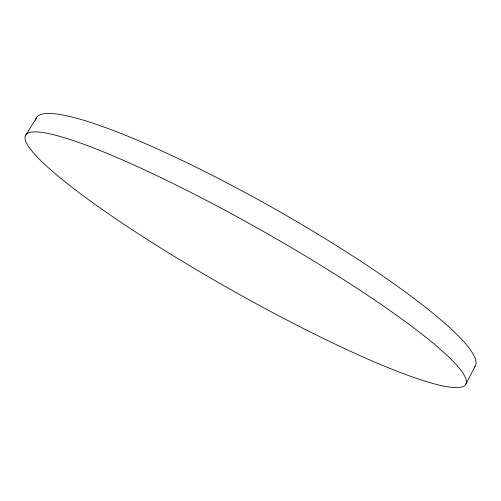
<?xml version="1.0" encoding="UTF-8"?>
<svg xmlns="http://www.w3.org/2000/svg" width="501" height="501" viewBox="0 0 501 501"><rect width="100%" height="100%" fill="white"/><g stroke="black" fill="none" stroke-linecap="round" stroke-linejoin="round"><path stroke-width="0.75" d="M465.598 384.624A252.867 33.335 29.5 0 0 152.373 173.534A252.867 33.335 29.5 0 0 119.238 221.129A252.867 33.335 29.5 0 0 465.598 384.624L475.029 366.419M25.376 135.834L36.11 118.399M35.665 120.24A252.103 38.02 29.5 0 1 272.037 207.383A252.103 38.02 29.5 0 1 474.234 367.365"/></g></svg>
